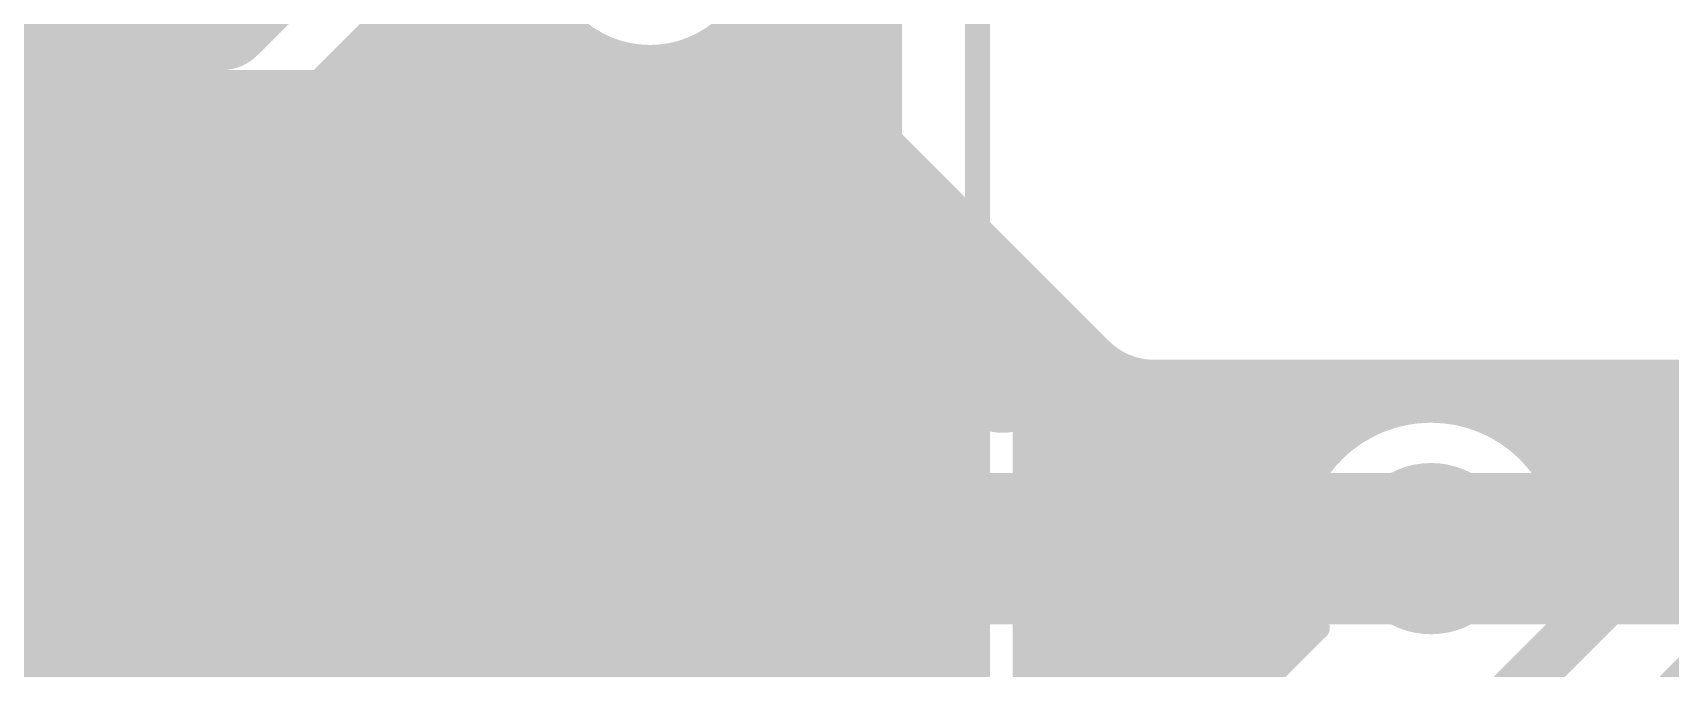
# Model space of a CAD drawing. Header units: millimetres. Extents: x 1.9 to 5.81, y 3 to 5.61.
# Drawn here: x 2.655 to 3.305, y 4.293 to 4.545 of the extents above; entities that cross this region are included whole.
import ezdxf

# ---------------------------------------------------------------- set-up
doc = ezdxf.new("R2010")
doc.units = ezdxf.units.MM
doc.header["$MEASUREMENT"] = 0
for name, color, linetype in [('BottomLayer', 5, 'Continuous'), ('BottomOverlay', 54, 'Continuous'), ('BottomPaste', 16, 'Continuous'), ('BottomSolder', 6, 'Continuous'), ('MultiLayer', 9, 'Continuous'), ('TopLayer', 1, 'Continuous'), ('TopOverlay', 2, 'Continuous'), ('TopSolder', 216, 'Continuous')]:
    doc.layers.add(name, color=color, linetype=linetype)

msp = doc.modelspace()

# ---------------------------------------------------------------- linework, layer by layer
at = {"layer": 'BottomLayer'}
for points, const_width in [([(2.97, 4.44), (2.97, 4.8)], 0.06), ([(2.834, 4.436), (2.834, 4.66)], 0.04), ([(2.82, 4.475), (2.82, 4.605)], 0.01), ([(2.83, 4.475), (2.83, 4.605)], 0.01), ([(2.84, 4.475), (2.84, 4.605)], 0.01), ([(2.85, 4.475), (2.85, 4.605)], 0.01), ([(2.95, 4.475), (2.95, 4.605)], 0.01), ([(2.96, 4.475), (2.96, 4.605)], 0.01), ([(2.97, 4.54), (2.97, 4.605)], 0.01), ([(2.97, 4.54), (2.97, 4.605)], 0.01), ([(2.73, 4.55), (2.767, 4.587)], 0.04), ([(2.81, 4.475), (2.81, 4.57373)], 0.01), ([(2.52, 4.55), (2.73, 4.55)], 0.04), ([(2.86, 4.475), (2.86, 4.55938)], 0.01), ([(2.94, 4.475), (2.94, 4.55938)], 0.01), ([(2.76184, 4.5182), (2.7988, 4.55516)], 0.01), ([(2.8, 4.475), (2.8, 4.55641)], 0.01), ([(2.79, 4.475), (2.79, 4.54636)], 0.01), ([(2.87, 4.475), (2.87, 4.54646)], 0.01), ([(2.93, 4.475), (2.93, 4.54646)], 0.01), ([(2.78364, 4.54), (2.87938, 4.54)], 0.01), ([(2.88, 4.475), (2.88, 4.53969)], 0.01), ([(2.92, 4.475), (2.92, 4.53969)], 0.01), ([(2.92062, 4.54), (2.97, 4.54)], 0.01), ([(2.97, 4.475), (2.97, 4.54)], 0.01), ([(2.78, 4.475), (2.78, 4.53636)], 0.01), ([(2.89, 4.475), (2.89, 4.53613)], 0.01), ([(2.9, 4.475), (2.9, 4.535)], 0.01), ([(2.91, 4.475), (2.91, 4.53613)], 0.01), ([(2.77, 4.475), (2.77, 4.52636)], 0.01), ([(2.77364, 4.53), (2.97172, 4.53)], 0.01), ([(2.76364, 4.52), (2.97764, 4.52)], 0.01), ([(2.76, 4.475), (2.76, 4.51646)], 0.01), ([(2.9788, 4.51877), (3.02257, 4.475)], 0.01), ([(2.98, 4.475), (2.98, 4.51757)], 0.01), ([(2.74, 4.475), (2.74, 4.50613)], 0.01), ([(2.75, 4.475), (2.75, 4.50969)], 0.01), ([(2.75062, 4.51), (2.98757, 4.51)], 0.01), ([(2.99, 4.475), (2.99, 4.50757)], 0.01), ([(2.53364, 4.5), (2.99757, 4.5)], 0.01), ([(2.53864, 4.505), (2.73, 4.505)], 0.01), ([(2.66, 4.475), (2.66, 4.505)], 0.01), ([(2.67, 4.475), (2.67, 4.505)], 0.01), ([(2.68, 4.475), (2.68, 4.505)], 0.01), ([(2.69, 4.475), (2.69, 4.505)], 0.01), ([(2.7, 4.475), (2.7, 4.505)], 0.01), ([(2.71, 4.475), (2.71, 4.505)], 0.01), ([(2.72, 4.475), (2.72, 4.505)], 0.01), ([(2.73, 4.475), (2.73, 4.505)], 0.01), ([(2.62, 4.47), (3.05, 4.04)], 0.06), ([(3, 4.475), (3, 4.49757)], 0.01), ([(2.52364, 4.49), (3.00757, 4.49)], 0.01), ([(3.01, 4.475), (3.01, 4.48757)], 0.01), ([(2.51583, 4.48), (3.01757, 4.48)], 0.01), ([(3.28, 4.34), (3.395, 4.455)], 0.06), ([(2.619, 4.475), (3.02257, 4.475)], 0.01), ([(2.61, 4.04), (3.01611, 4.44611)], 0.06), ([(3.049, 4.44857), (3.07877, 4.4188)], 0.01), ([(3.049, 4.045), (3.049, 4.44857)], 0.01), ([(3.05, 3.881), (3.05, 4.44757)], 0.01), ([(3.049, 4.44), (3.05757, 4.44)], 0.01), ([(3.06, 3.881), (3.06, 4.43757)], 0.01), ([(3.049, 4.43), (3.06757, 4.43)], 0.01), ([(3.07, 3.881), (3.07, 4.42757)], 0.01), ([(3.049, 4.42), (3.07757, 4.42)], 0.01), ([(3.08, 3.881), (3.08, 4.41764)], 0.01), ([(3.049, 4.41), (3.1, 4.41)], 0.01), ([(3.09, 3.881), (3.09, 4.41172)], 0.01), ([(3.1, 4.41), (3.27222, 4.41)], 0.01), ([(3.1, 4.41), (3.27222, 4.41)], 0.01), ([(3.1, 3.881), (3.1, 4.41)], 0.01), ([(3.11, 4.02062), (3.11, 4.41)], 0.01), ([(3.12, 4.25781), (3.12, 4.41)], 0.01), ([(3.13, 4.27384), (3.13, 4.41)], 0.01), ([(3.14, 4.28384), (3.14, 4.41)], 0.01), ([(3.15, 4.29384), (3.15, 4.41)], 0.01), ([(3.16, 4.36291), (3.16, 4.41)], 0.01), ([(3.17, 4.37775), (3.17, 4.41)], 0.01), ([(3.18, 4.3861), (3.18, 4.41)], 0.01), ([(3.19, 4.39123), (3.19, 4.41)], 0.01), ([(3.2, 4.39408), (3.2, 4.41)], 0.01), ([(3.21, 4.395), (3.21, 4.41)], 0.01), ([(3.22, 4.395), (3.22, 4.41)], 0.01), ([(3.23, 4.395), (3.23, 4.41)], 0.01), ([(3.24, 4.395), (3.24, 4.41)], 0.01), ([(3.25, 4.395), (3.25, 4.41)], 0.01), ([(3.25722, 4.395), (3.27222, 4.41)], 0.01), ([(3.26, 4.39778), (3.26, 4.41)], 0.01), ([(3.305, 4.285), (3.425, 4.405)], 0.012), ([(3.049, 4.4), (3.26222, 4.4)], 0.01), ([(3.049, 4.39), (3.18709, 4.39)], 0.01), ([(3.21, 4.395), (3.25722, 4.395)], 0.01), ([(3.049, 4.38), (3.17225, 4.38)], 0.01), ([(3.049, 4.37), (3.1639, 4.37)], 0.01), ([(3.21, 4.34), (3.28, 4.34)], 0.06), ([(3.049, 4.36), (3.15877, 4.36)], 0.01), ([(3.049, 4.35), (3.15592, 4.35)], 0.01), ([(3.049, 4.34), (3.155, 4.34)], 0.01), ([(3, 4.32), (3.08, 4.32)], 0.02), ([(3.049, 4.33), (3.15592, 4.33)], 0.01), ([(3.049, 4.32), (3.15877, 4.32)], 0.01), ([(3.16, 4.30384), (3.16, 4.31709)], 0.01), ([(3.049, 4.31), (3.1639, 4.31)], 0.01), ([(3.1281, 4.27194), (3.16306, 4.3069)], 0.01), ([(3.049, 4.3), (3.15616, 4.3)], 0.01), ([(3.049, 4.29), (3.14616, 4.29)], 0.01)]:
    msp.add_lwpolyline(points, dxfattribs=dict(at, const_width=const_width))
at = {"layer": 'BottomLayer', "const_width": 0.01}
for points in [[(2.945, 4.58, -1), (2.855, 4.58)], [(2.945, 4.58, -1), (2.855, 4.58)], [(2.97879, 4.51879, -0.198912), (2.97, 4.54)], [(2.9788, 4.51877, -0.19906), (2.97, 4.54)], [(2.76184, 4.5182, -0.19906), (2.73, 4.505)], [(2.76182, 4.51818, -0.198912), (2.73, 4.505)], [(3.1, 4.41, -0.19906), (3.07877, 4.4188)], [(3.1, 4.41, -0.198912), (3.07879, 4.41879)], [(3.16486, 4.30857, -0.605926), (3.21, 4.395)], [(3.16486, 4.30857, -0.605926), (3.21, 4.395)]]:
    msp.add_lwpolyline(points, format="xyb", dxfattribs=at)
at = {"layer": 'BottomLayer'}
for points, const_width in [([(2.72, 4.55, 1), (2.74, 4.55, 1)], 0.02), ([(2.72, 4.55, 1), (2.74, 4.55, 1)], 0.02), ([(2.7875, 4.54636, 1), (2.7925, 4.54636, 1)], 0.005), ([(2.8675, 4.54646, 1), (2.8725, 4.54646, 1)], 0.005), ([(2.9275, 4.54646, 1), (2.9325, 4.54646, 1)], 0.005), ([(2.78114, 4.54, 1), (2.78614, 4.54, 1)], 0.005), ([(2.87688, 4.54, 1), (2.88188, 4.54, 1)], 0.005), ([(2.8775, 4.53969, 1), (2.8825, 4.53969, 1)], 0.005), ([(2.9175, 4.53969, 1), (2.9225, 4.53969, 1)], 0.005), ([(2.91812, 4.54, 1), (2.92312, 4.54, 1)], 0.005), ([(2.9675, 4.54, 1), (2.9725, 4.54, 1)], 0.005), ([(2.9675, 4.54, 1), (2.9725, 4.54, 1)], 0.005), ([(2.9675, 4.54, 1), (2.9725, 4.54, 1)], 0.005), ([(2.9675, 4.54, 1), (2.9725, 4.54, 1)], 0.005), ([(2.9675, 4.54, 1), (2.9725, 4.54, 1)], 0.005), ([(2.9675, 4.54, 1), (2.9725, 4.54, 1)], 0.005), ([(2.7775, 4.53636, 1), (2.7825, 4.53636, 1)], 0.005), ([(2.8875, 4.53613, 1), (2.8925, 4.53613, 1)], 0.005), ([(2.8975, 4.535, 1), (2.9025, 4.535, 1)], 0.005), ([(2.9075, 4.53613, 1), (2.9125, 4.53613, 1)], 0.005), ([(2.7675, 4.52636, 1), (2.7725, 4.52636, 1)], 0.005), ([(2.77114, 4.53, 1), (2.77614, 4.53, 1)], 0.005), ([(2.96922, 4.53, 1), (2.97422, 4.53, 1)], 0.005), ([(2.76114, 4.52, 1), (2.76614, 4.52, 1)], 0.005), ([(2.97514, 4.52, 1), (2.98014, 4.52, 1)], 0.005), ([(2.7575, 4.51646, 1), (2.7625, 4.51646, 1)], 0.005), ([(2.75932, 4.51818, 1), (2.76432, 4.51818, 1)], 0.005), ([(2.75934, 4.5182, 1), (2.76434, 4.5182, 1)], 0.005), ([(2.75934, 4.5182, 1), (2.76434, 4.5182, 1)], 0.005), ([(2.97629, 4.51879, 1), (2.98129, 4.51879, 1)], 0.005), ([(2.9763, 4.51877, 1), (2.9813, 4.51877, 1)], 0.005), ([(2.9763, 4.51877, 1), (2.9813, 4.51877, 1)], 0.005), ([(2.9775, 4.51757, 1), (2.9825, 4.51757, 1)], 0.005), ([(2.7375, 4.50613, 1), (2.7425, 4.50613, 1)], 0.005), ([(2.7475, 4.50969, 1), (2.7525, 4.50969, 1)], 0.005), ([(2.74812, 4.51, 1), (2.75312, 4.51, 1)], 0.005), ([(2.98507, 4.51, 1), (2.99007, 4.51, 1)], 0.005), ([(2.9875, 4.50757, 1), (2.9925, 4.50757, 1)], 0.005), ([(2.6575, 4.505, 1), (2.6625, 4.505, 1)], 0.005), ([(2.6675, 4.505, 1), (2.6725, 4.505, 1)], 0.005), ([(2.6775, 4.505, 1), (2.6825, 4.505, 1)], 0.005), ([(2.6875, 4.505, 1), (2.6925, 4.505, 1)], 0.005), ([(2.6975, 4.505, 1), (2.7025, 4.505, 1)], 0.005), ([(2.7075, 4.505, 1), (2.7125, 4.505, 1)], 0.005), ([(2.7175, 4.505, 1), (2.7225, 4.505, 1)], 0.005), ([(2.7275, 4.505, 1), (2.7325, 4.505, 1)], 0.005), ([(2.7275, 4.505, 1), (2.7325, 4.505, 1)], 0.005), ([(2.7275, 4.505, 1), (2.7325, 4.505, 1)], 0.005), ([(2.7275, 4.505, 1), (2.7325, 4.505, 1)], 0.005), ([(2.99507, 4.5, 1), (3.00007, 4.5, 1)], 0.005), ([(2.9975, 4.49757, 1), (3.0025, 4.49757, 1)], 0.005), ([(3.00507, 4.49, 1), (3.01007, 4.49, 1)], 0.005), ([(3.0075, 4.48757, 1), (3.0125, 4.48757, 1)], 0.005), ([(3.01507, 4.48, 1), (3.02007, 4.48, 1)], 0.005), ([(2.6575, 4.475, 1), (2.6625, 4.475, 1)], 0.005), ([(2.6675, 4.475, 1), (2.6725, 4.475, 1)], 0.005), ([(2.6775, 4.475, 1), (2.6825, 4.475, 1)], 0.005), ([(2.6875, 4.475, 1), (2.6925, 4.475, 1)], 0.005), ([(2.6975, 4.475, 1), (2.7025, 4.475, 1)], 0.005), ([(2.7075, 4.475, 1), (2.7125, 4.475, 1)], 0.005), ([(2.7175, 4.475, 1), (2.7225, 4.475, 1)], 0.005), ([(2.7275, 4.475, 1), (2.7325, 4.475, 1)], 0.005), ([(2.7375, 4.475, 1), (2.7425, 4.475, 1)], 0.005), ([(2.7475, 4.475, 1), (2.7525, 4.475, 1)], 0.005), ([(2.7575, 4.475, 1), (2.7625, 4.475, 1)], 0.005), ([(2.7675, 4.475, 1), (2.7725, 4.475, 1)], 0.005), ([(2.7775, 4.475, 1), (2.7825, 4.475, 1)], 0.005), ([(2.7875, 4.475, 1), (2.7925, 4.475, 1)], 0.005), ([(2.7975, 4.475, 1), (2.8025, 4.475, 1)], 0.005), ([(2.8075, 4.475, 1), (2.8125, 4.475, 1)], 0.005), ([(2.8175, 4.475, 1), (2.8225, 4.475, 1)], 0.005), ([(2.8275, 4.475, 1), (2.8325, 4.475, 1)], 0.005), ([(2.8375, 4.475, 1), (2.8425, 4.475, 1)], 0.005), ([(2.8475, 4.475, 1), (2.8525, 4.475, 1)], 0.005), ([(2.8575, 4.475, 1), (2.8625, 4.475, 1)], 0.005), ([(2.8675, 4.475, 1), (2.8725, 4.475, 1)], 0.005), ([(2.8775, 4.475, 1), (2.8825, 4.475, 1)], 0.005), ([(2.8875, 4.475, 1), (2.8925, 4.475, 1)], 0.005), ([(2.8975, 4.475, 1), (2.9025, 4.475, 1)], 0.005), ([(2.9075, 4.475, 1), (2.9125, 4.475, 1)], 0.005), ([(2.9175, 4.475, 1), (2.9225, 4.475, 1)], 0.005), ([(2.9275, 4.475, 1), (2.9325, 4.475, 1)], 0.005), ([(2.9375, 4.475, 1), (2.9425, 4.475, 1)], 0.005), ([(2.9475, 4.475, 1), (2.9525, 4.475, 1)], 0.005), ([(2.9575, 4.475, 1), (2.9625, 4.475, 1)], 0.005), ([(2.9675, 4.475, 1), (2.9725, 4.475, 1)], 0.005), ([(2.9775, 4.475, 1), (2.9825, 4.475, 1)], 0.005), ([(2.9875, 4.475, 1), (2.9925, 4.475, 1)], 0.005), ([(2.9975, 4.475, 1), (3.0025, 4.475, 1)], 0.005), ([(3.0075, 4.475, 1), (3.0125, 4.475, 1)], 0.005), ([(3.02007, 4.475, 1), (3.02507, 4.475, 1)], 0.005), ([(3.02007, 4.475, 1), (3.02507, 4.475, 1)], 0.005), ([(3.00111, 4.44611, 1), (3.03111, 4.44611, 1)], 0.03), ([(2.955, 4.44, 1), (2.985, 4.44, 1)], 0.03), ([(2.824, 4.436, 1), (2.844, 4.436, 1)], 0.02), ([(3.0465, 4.44857, 1), (3.0515, 4.44857, 1)], 0.005), ([(3.0465, 4.44857, 1), (3.0515, 4.44857, 1)], 0.005), ([(3.0475, 4.44757, 1), (3.0525, 4.44757, 1)], 0.005), ([(3.0465, 4.44, 1), (3.0515, 4.44, 1)], 0.005), ([(3.05507, 4.44, 1), (3.06007, 4.44, 1)], 0.005), ([(3.0575, 4.43757, 1), (3.0625, 4.43757, 1)], 0.005), ([(3.0465, 4.43, 1), (3.0515, 4.43, 1)], 0.005), ([(3.06507, 4.43, 1), (3.07007, 4.43, 1)], 0.005), ([(3.03, 4.41, 1), (3.05, 4.41, 1)], 0.02), ([(3.0675, 4.42757, 1), (3.0725, 4.42757, 1)], 0.005), ([(3.0465, 4.42, 1), (3.0515, 4.42, 1)], 0.005), ([(3.07507, 4.42, 1), (3.08007, 4.42, 1)], 0.005), ([(3.07627, 4.4188, 1), (3.08127, 4.4188, 1)], 0.005), ([(3.07627, 4.4188, 1), (3.08127, 4.4188, 1)], 0.005), ([(3.07629, 4.41879, 1), (3.08129, 4.41879, 1)], 0.005), ([(3.0775, 4.41764, 1), (3.0825, 4.41764, 1)], 0.005), ([(3.0465, 4.41, 1), (3.0515, 4.41, 1)], 0.005), ([(3.0875, 4.41172, 1), (3.0925, 4.41172, 1)], 0.005), ([(3.0975, 4.41, 1), (3.1025, 4.41, 1)], 0.005), ([(3.0975, 4.41, 1), (3.1025, 4.41, 1)], 0.005), ([(3.0975, 4.41, 1), (3.1025, 4.41, 1)], 0.005), ([(3.0975, 4.41, 1), (3.1025, 4.41, 1)], 0.005), ([(3.0975, 4.41, 1), (3.1025, 4.41, 1)], 0.005), ([(3.0975, 4.41, 1), (3.1025, 4.41, 1)], 0.005), ([(3.1075, 4.41, 1), (3.1125, 4.41, 1)], 0.005), ([(3.1175, 4.41, 1), (3.1225, 4.41, 1)], 0.005), ([(3.1275, 4.41, 1), (3.1325, 4.41, 1)], 0.005), ([(3.1375, 4.41, 1), (3.1425, 4.41, 1)], 0.005), ([(3.1475, 4.41, 1), (3.1525, 4.41, 1)], 0.005), ([(3.1575, 4.41, 1), (3.1625, 4.41, 1)], 0.005), ([(3.1675, 4.41, 1), (3.1725, 4.41, 1)], 0.005), ([(3.1775, 4.41, 1), (3.1825, 4.41, 1)], 0.005), ([(3.1875, 4.41, 1), (3.1925, 4.41, 1)], 0.005), ([(3.1975, 4.41, 1), (3.2025, 4.41, 1)], 0.005), ([(3.2075, 4.41, 1), (3.2125, 4.41, 1)], 0.005), ([(3.2175, 4.41, 1), (3.2225, 4.41, 1)], 0.005), ([(3.2275, 4.41, 1), (3.2325, 4.41, 1)], 0.005), ([(3.2375, 4.41, 1), (3.2425, 4.41, 1)], 0.005), ([(3.2475, 4.41, 1), (3.2525, 4.41, 1)], 0.005), ([(3.2575, 4.41, 1), (3.2625, 4.41, 1)], 0.005), ([(3.26972, 4.41, 1), (3.27472, 4.41, 1)], 0.005), ([(3.26972, 4.41, 1), (3.27472, 4.41, 1)], 0.005), ([(3.26972, 4.41, 1), (3.27472, 4.41, 1)], 0.005), ([(3.0465, 4.4, 1), (3.0515, 4.4, 1)], 0.005), ([(3.2575, 4.39778, 1), (3.2625, 4.39778, 1)], 0.005), ([(3.25972, 4.4, 1), (3.26472, 4.4, 1)], 0.005), ([(3.0465, 4.39, 1), (3.0515, 4.39, 1)], 0.005), ([(3.18459, 4.39, 1), (3.18959, 4.39, 1)], 0.005), ([(3.1875, 4.39123, 1), (3.1925, 4.39123, 1)], 0.005), ([(3.1975, 4.39408, 1), (3.2025, 4.39408, 1)], 0.005), ([(3.2075, 4.395, 1), (3.2125, 4.395, 1)], 0.005), ([(3.2075, 4.395, 1), (3.2125, 4.395, 1)], 0.005), ([(3.2075, 4.395, 1), (3.2125, 4.395, 1)], 0.005), ([(3.2075, 4.395, 1), (3.2125, 4.395, 1)], 0.005), ([(3.2175, 4.395, 1), (3.2225, 4.395, 1)], 0.005), ([(3.2275, 4.395, 1), (3.2325, 4.395, 1)], 0.005), ([(3.2375, 4.395, 1), (3.2425, 4.395, 1)], 0.005), ([(3.2475, 4.395, 1), (3.2525, 4.395, 1)], 0.005), ([(3.25472, 4.395, 1), (3.25972, 4.395, 1)], 0.005), ([(3.25472, 4.395, 1), (3.25972, 4.395, 1)], 0.005), ([(3.1775, 4.3861, 1), (3.1825, 4.3861, 1)], 0.005), ([(3.0465, 4.38, 1), (3.0515, 4.38, 1)], 0.005), ([(3.1675, 4.37775, 1), (3.1725, 4.37775, 1)], 0.005), ([(3.16975, 4.38, 1), (3.17475, 4.38, 1)], 0.005), ([(3.0465, 4.37, 1), (3.0515, 4.37, 1)], 0.005), ([(3.1614, 4.37, 1), (3.1664, 4.37, 1)], 0.005), ([(3.195, 4.34, 1), (3.225, 4.34, 1)], 0.03), ([(3.195, 4.34, 1), (3.225, 4.34, 1)], 0.03), ([(3.265, 4.34, 1), (3.295, 4.34, 1)], 0.03), ([(3.265, 4.34, 1), (3.295, 4.34, 1)], 0.03), ([(3.0465, 4.36, 1), (3.0515, 4.36, 1)], 0.005), ([(3.15627, 4.36, 1), (3.16127, 4.36, 1)], 0.005), ([(3.1575, 4.36291, 1), (3.1625, 4.36291, 1)], 0.005), ([(3.0465, 4.35, 1), (3.0515, 4.35, 1)], 0.005), ([(3.15342, 4.35, 1), (3.15842, 4.35, 1)], 0.005), ([(3.0465, 4.34, 1), (3.0515, 4.34, 1)], 0.005), ([(3.1525, 4.34, 1), (3.1575, 4.34, 1)], 0.005), ([(2.995, 4.32, 1), (3.005, 4.32, 1)], 0.01), ([(3.0465, 4.33, 1), (3.0515, 4.33, 1)], 0.005), ([(3.075, 4.32, 1), (3.085, 4.32, 1)], 0.01), ([(3.15342, 4.33, 1), (3.15842, 4.33, 1)], 0.005), ([(3.0465, 4.32, 1), (3.0515, 4.32, 1)], 0.005), ([(3.15627, 4.32, 1), (3.16127, 4.32, 1)], 0.005), ([(3.1575, 4.31709, 1), (3.1625, 4.31709, 1)], 0.005), ([(3.0465, 4.31, 1), (3.0515, 4.31, 1)], 0.005), ([(3.16056, 4.3069, 1), (3.16556, 4.3069, 1)], 0.005), ([(3.1614, 4.31, 1), (3.1664, 4.31, 1)], 0.005), ([(3.16236, 4.30857, 1), (3.16736, 4.30857, 1)], 0.005), ([(3.16236, 4.30857, 1), (3.16736, 4.30857, 1)], 0.005), ([(3.0465, 4.3, 1), (3.0515, 4.3, 1)], 0.005), ([(3.15366, 4.3, 1), (3.15866, 4.3, 1)], 0.005), ([(3.1575, 4.30384, 1), (3.1625, 4.30384, 1)], 0.005), ([(3.1475, 4.29384, 1), (3.1525, 4.29384, 1)], 0.005), ([(3.0465, 4.29, 1), (3.0515, 4.29, 1)], 0.005), ([(3.14366, 4.29, 1), (3.14866, 4.29, 1)], 0.005)]:
    msp.add_lwpolyline(points, format="xyb", close=True, dxfattribs=dict(at, const_width=const_width))
msp.add_solid([(2.644, 4.07), (3.024, 4.07), (2.644, 4.45), (3.024, 4.45)], dxfattribs=at)
at = {"layer": 'BottomOverlay', "const_width": 0.01}
msp.add_lwpolyline([(3.03, 4.18), (3.03, 4.66)], dxfattribs=at)
at = {"layer": 'BottomPaste'}
msp.add_solid([(2.644, 4.07), (3.024, 4.07), (2.644, 4.45), (3.024, 4.45)], dxfattribs=at)
msp.add_solid([(2.644, 4.07), (3.024, 4.07), (2.644, 4.45), (3.024, 4.45)], dxfattribs=at)
at = {"layer": 'BottomSolder'}
for points, const_width in [([(3.028, 4.41, 1), (3.052, 4.41, 1)], 0.024), ([(3.028, 4.41, 1), (3.052, 4.41, 1)], 0.024), ([(3.193, 4.34, 1), (3.227, 4.34, 1)], 0.034), ([(3.193, 4.34, 1), (3.227, 4.34, 1)], 0.034)]:
    msp.add_lwpolyline(points, format="xyb", close=True, dxfattribs=dict(at, const_width=const_width))
msp.add_solid([(2.64, 4.066), (3.028, 4.066), (2.64, 4.454), (3.028, 4.454)], dxfattribs=at)
msp.add_solid([(2.64, 4.066), (3.028, 4.066), (2.64, 4.454), (3.028, 4.454)], dxfattribs=at)
at = {"layer": 'MultiLayer'}
for points, const_width in [([(3.03, 4.41, 1), (3.05, 4.41, 1)], 0.02), ([(3.195, 4.34, 1), (3.225, 4.34, 1)], 0.03)]:
    msp.add_lwpolyline(points, format="xyb", close=True, dxfattribs=dict(at, const_width=const_width))
at = {"layer": 'TopLayer'}
for points, const_width in [([(2.95, 4.395), (2.95, 4.72757)], 0.01), ([(2.96, 4.395), (2.96, 4.71757)], 0.01), ([(2.97, 4.54), (2.97, 4.70757)], 0.01), ([(2.97, 4.54), (2.97, 4.70757)], 0.01), ([(2.94, 4.395), (2.94, 4.55938)], 0.01), ([(2.92184, 4.5382), (2.9318, 4.54816)], 0.01), ([(2.93, 4.395), (2.93, 4.54636)], 0.01), ([(2.92364, 4.54), (2.97, 4.54)], 0.01), ([(2.97, 4.395), (2.97, 4.54)], 0.01), ([(2.92, 4.395), (2.92, 4.53646)], 0.01), ([(2.9, 4.395), (2.9, 4.52613)], 0.01), ([(2.91, 4.395), (2.91, 4.52969)], 0.01), ([(2.91062, 4.53), (2.97172, 4.53)], 0.01), ([(2.5133, 4.525), (2.89, 4.525)], 0.01), ([(2.51583, 4.52), (2.97764, 4.52)], 0.01), ([(2.66, 4.395), (2.66, 4.525)], 0.01), ([(2.67, 4.395), (2.67, 4.525)], 0.01), ([(2.68, 4.395), (2.68, 4.525)], 0.01), ([(2.69, 4.395), (2.69, 4.525)], 0.01), ([(2.7, 4.395), (2.7, 4.525)], 0.01), ([(2.71, 4.395), (2.71, 4.525)], 0.01), ([(2.72, 4.395), (2.72, 4.525)], 0.01), ([(2.73, 4.395), (2.73, 4.525)], 0.01), ([(2.74, 4.395), (2.74, 4.525)], 0.01), ([(2.75, 4.395), (2.75, 4.525)], 0.01), ([(2.76, 4.395), (2.76, 4.525)], 0.01), ([(2.77, 4.395), (2.77, 4.525)], 0.01), ([(2.78, 4.395), (2.78, 4.525)], 0.01), ([(2.79, 4.395), (2.79, 4.525)], 0.01), ([(2.8, 4.395), (2.8, 4.525)], 0.01), ([(2.81, 4.395), (2.81, 4.525)], 0.01), ([(2.82, 4.395), (2.82, 4.525)], 0.01), ([(2.83, 4.395), (2.83, 4.525)], 0.01), ([(2.84, 4.395), (2.84, 4.525)], 0.01), ([(2.85, 4.395), (2.85, 4.525)], 0.01), ([(2.86, 4.395), (2.86, 4.525)], 0.01), ([(2.87, 4.395), (2.87, 4.525)], 0.01), ([(2.88, 4.395), (2.88, 4.525)], 0.01), ([(2.89, 4.395), (2.89, 4.525)], 0.01), ([(2.9788, 4.51877), (3.07877, 4.4188)], 0.01), ([(2.98, 4.395), (2.98, 4.51757)], 0.01), ([(2.51899, 4.51), (2.98757, 4.51)], 0.01), ([(2.99, 4.395), (2.99, 4.50757)], 0.01), ([(2.52, 4.5), (2.99757, 4.5)], 0.01), ([(3, 4.395), (3, 4.49757)], 0.01), ([(2.51899, 4.49), (3.00757, 4.49)], 0.01), ([(3.01, 4.395), (3.01, 4.48757)], 0.01), ([(2.51583, 4.48), (3.01757, 4.48)], 0.01), ([(3.02, 4.395), (3.02, 4.47757)], 0.01), ([(2.51, 4.47), (3.02757, 4.47)], 0.01), ([(3.03, 4.395), (3.03, 4.46757)], 0.01), ([(2.5, 4.46), (3.03757, 4.46)], 0.01), ([(3.04, 4.395), (3.04, 4.45757)], 0.01), ([(2.47, 4.45), (3.04757, 4.45)], 0.01), ([(3.05, 4.395), (3.05, 4.44757)], 0.01), ([(2.395, 4.44), (3.05757, 4.44)], 0.01), ([(3.06, 4.395), (3.06, 4.43757)], 0.01), ([(2.395, 4.43), (3.06757, 4.43)], 0.01), ([(3.07, 4.395), (3.07, 4.42757)], 0.01), ([(2.395, 4.42), (3.07757, 4.42)], 0.01), ([(3.08, 4.395), (3.08, 4.41764)], 0.01), ([(2.395, 4.41), (3.1, 4.41)], 0.01), ([(3.09, 4.395), (3.09, 4.41172)], 0.01), ([(3.1, 4.41), (3.755, 4.41)], 0.01), ([(3.1, 4.41), (3.755, 4.41)], 0.01), ([(3.1, 4.395), (3.1, 4.41)], 0.01), ([(3.11, 4.395), (3.11, 4.41)], 0.01), ([(3.12, 4.395), (3.12, 4.41)], 0.01), ([(3.13, 4.395), (3.13, 4.41)], 0.01), ([(3.14, 4.395), (3.14, 4.41)], 0.01), ([(3.15, 4.395), (3.15, 4.41)], 0.01), ([(3.16, 4.395), (3.16, 4.41)], 0.01), ([(3.17, 4.395), (3.17, 4.41)], 0.01), ([(3.18, 4.395), (3.18, 4.41)], 0.01), ([(3.19, 4.395), (3.19, 4.41)], 0.01), ([(3.2, 4.395), (3.2, 4.41)], 0.01), ([(3.21, 4.395), (3.21, 4.41)], 0.01), ([(3.22, 4.39408), (3.22, 4.41)], 0.01), ([(3.23, 4.39123), (3.23, 4.41)], 0.01), ([(3.24, 4.3861), (3.24, 4.41)], 0.01), ([(3.25, 4.37775), (3.25, 4.41)], 0.01), ([(3.26, 4.36291), (3.26, 4.41)], 0.01), ([(3.27, 4.35354), (3.27, 4.41)], 0.01), ([(3.28, 4.355), (3.28, 4.41)], 0.01), ([(3.29, 4.355), (3.29, 4.41)], 0.01), ([(3.3, 4.355), (3.3, 4.41)], 0.01), ([(2.395, 4.4), (3.425, 4.4)], 0.01), ([(2.395, 4.395), (3.21, 4.395)], 0.01), ([(3.23291, 4.39), (3.425, 4.39)], 0.01), ([(3.24775, 4.38), (3.425, 4.38)], 0.01), ([(3.2561, 4.37), (3.425, 4.37)], 0.01), ([(2.275, 4.34), (3.21, 4.34)], 0.06), ([(3.26123, 4.36), (3.335, 4.36)], 0.01), ([(3.28, 4.355), (3.335, 4.355)], 0.01), ([(3.235, 4.275), (3.28, 4.32)], 0.02), ([(3.28, 4.32), (3.385, 4.32)], 0.02)]:
    msp.add_lwpolyline(points, dxfattribs=dict(at, const_width=const_width))
at = {"layer": 'TopLayer', "const_width": 0.01}
for points in [[(2.945, 4.58, -0.19906), (2.9318, 4.54816)], [(2.945, 4.58, -0.198912), (2.93182, 4.54818)], [(2.9788, 4.51877, -0.19906), (2.97, 4.54)], [(2.97879, 4.51879, -0.198912), (2.97, 4.54)], [(2.92184, 4.5382, -0.19906), (2.89, 4.525)], [(2.92182, 4.53818, -0.198912), (2.89, 4.525)], [(3.1, 4.41, -0.19906), (3.07877, 4.4188)], [(3.1, 4.41, -0.198912), (3.07879, 4.41879)], [(3.21, 4.395, -0.356057), (3.26388, 4.35106)], [(3.21, 4.395, -0.356057), (3.26388, 4.35106)], [(3.26388, 4.35106, -0.12027), (3.28, 4.355)], [(3.26388, 4.35106, -0.12027), (3.28, 4.355)]]:
    msp.add_lwpolyline(points, format="xyb", dxfattribs=at)
at = {"layer": 'TopLayer'}
for points, const_width in [([(2.9275, 4.54636, 1), (2.9325, 4.54636, 1)], 0.005), ([(2.9293, 4.54816, 1), (2.9343, 4.54816, 1)], 0.005), ([(2.9293, 4.54816, 1), (2.9343, 4.54816, 1)], 0.005), ([(2.92932, 4.54818, 1), (2.93432, 4.54818, 1)], 0.005), ([(2.92114, 4.54, 1), (2.92614, 4.54, 1)], 0.005), ([(2.9675, 4.54, 1), (2.9725, 4.54, 1)], 0.005), ([(2.9675, 4.54, 1), (2.9725, 4.54, 1)], 0.005), ([(2.9675, 4.54, 1), (2.9725, 4.54, 1)], 0.005), ([(2.9675, 4.54, 1), (2.9725, 4.54, 1)], 0.005), ([(2.9675, 4.54, 1), (2.9725, 4.54, 1)], 0.005), ([(2.9675, 4.54, 1), (2.9725, 4.54, 1)], 0.005), ([(2.9175, 4.53646, 1), (2.9225, 4.53646, 1)], 0.005), ([(2.91932, 4.53818, 1), (2.92432, 4.53818, 1)], 0.005), ([(2.91934, 4.5382, 1), (2.92434, 4.5382, 1)], 0.005), ([(2.91934, 4.5382, 1), (2.92434, 4.5382, 1)], 0.005), ([(2.8975, 4.52613, 1), (2.9025, 4.52613, 1)], 0.005), ([(2.9075, 4.52969, 1), (2.9125, 4.52969, 1)], 0.005), ([(2.90812, 4.53, 1), (2.91312, 4.53, 1)], 0.005), ([(2.96922, 4.53, 1), (2.97422, 4.53, 1)], 0.005), ([(2.6575, 4.525, 1), (2.6625, 4.525, 1)], 0.005), ([(2.6675, 4.525, 1), (2.6725, 4.525, 1)], 0.005), ([(2.6775, 4.525, 1), (2.6825, 4.525, 1)], 0.005), ([(2.6875, 4.525, 1), (2.6925, 4.525, 1)], 0.005), ([(2.6975, 4.525, 1), (2.7025, 4.525, 1)], 0.005), ([(2.7075, 4.525, 1), (2.7125, 4.525, 1)], 0.005), ([(2.7175, 4.525, 1), (2.7225, 4.525, 1)], 0.005), ([(2.7275, 4.525, 1), (2.7325, 4.525, 1)], 0.005), ([(2.7375, 4.525, 1), (2.7425, 4.525, 1)], 0.005), ([(2.7475, 4.525, 1), (2.7525, 4.525, 1)], 0.005), ([(2.7575, 4.525, 1), (2.7625, 4.525, 1)], 0.005), ([(2.7675, 4.525, 1), (2.7725, 4.525, 1)], 0.005), ([(2.7775, 4.525, 1), (2.7825, 4.525, 1)], 0.005), ([(2.7875, 4.525, 1), (2.7925, 4.525, 1)], 0.005), ([(2.7975, 4.525, 1), (2.8025, 4.525, 1)], 0.005), ([(2.8075, 4.525, 1), (2.8125, 4.525, 1)], 0.005), ([(2.8175, 4.525, 1), (2.8225, 4.525, 1)], 0.005), ([(2.8275, 4.525, 1), (2.8325, 4.525, 1)], 0.005), ([(2.8375, 4.525, 1), (2.8425, 4.525, 1)], 0.005), ([(2.8475, 4.525, 1), (2.8525, 4.525, 1)], 0.005), ([(2.8575, 4.525, 1), (2.8625, 4.525, 1)], 0.005), ([(2.8675, 4.525, 1), (2.8725, 4.525, 1)], 0.005), ([(2.8775, 4.525, 1), (2.8825, 4.525, 1)], 0.005), ([(2.8875, 4.525, 1), (2.8925, 4.525, 1)], 0.005), ([(2.8875, 4.525, 1), (2.8925, 4.525, 1)], 0.005), ([(2.8875, 4.525, 1), (2.8925, 4.525, 1)], 0.005), ([(2.8875, 4.525, 1), (2.8925, 4.525, 1)], 0.005), ([(2.97514, 4.52, 1), (2.98014, 4.52, 1)], 0.005), ([(2.97629, 4.51879, 1), (2.98129, 4.51879, 1)], 0.005), ([(2.9763, 4.51877, 1), (2.9813, 4.51877, 1)], 0.005), ([(2.9763, 4.51877, 1), (2.9813, 4.51877, 1)], 0.005), ([(2.9775, 4.51757, 1), (2.9825, 4.51757, 1)], 0.005), ([(2.98507, 4.51, 1), (2.99007, 4.51, 1)], 0.005), ([(2.9875, 4.50757, 1), (2.9925, 4.50757, 1)], 0.005), ([(2.99507, 4.5, 1), (3.00007, 4.5, 1)], 0.005), ([(2.9975, 4.49757, 1), (3.0025, 4.49757, 1)], 0.005), ([(3.00507, 4.49, 1), (3.01007, 4.49, 1)], 0.005), ([(3.0075, 4.48757, 1), (3.0125, 4.48757, 1)], 0.005), ([(3.01507, 4.48, 1), (3.02007, 4.48, 1)], 0.005), ([(3.0175, 4.47757, 1), (3.0225, 4.47757, 1)], 0.005), ([(3.02507, 4.47, 1), (3.03007, 4.47, 1)], 0.005), ([(3.0275, 4.46757, 1), (3.0325, 4.46757, 1)], 0.005), ([(3.03507, 4.46, 1), (3.04007, 4.46, 1)], 0.005), ([(3.0375, 4.45757, 1), (3.0425, 4.45757, 1)], 0.005), ([(3.04507, 4.45, 1), (3.05007, 4.45, 1)], 0.005), ([(3.0475, 4.44757, 1), (3.0525, 4.44757, 1)], 0.005), ([(3.05507, 4.44, 1), (3.06007, 4.44, 1)], 0.005), ([(3.0575, 4.43757, 1), (3.0625, 4.43757, 1)], 0.005), ([(3.06507, 4.43, 1), (3.07007, 4.43, 1)], 0.005), ([(3.03, 4.41, 1), (3.05, 4.41, 1)], 0.02), ([(3.0675, 4.42757, 1), (3.0725, 4.42757, 1)], 0.005), ([(3.07507, 4.42, 1), (3.08007, 4.42, 1)], 0.005), ([(3.07627, 4.4188, 1), (3.08127, 4.4188, 1)], 0.005), ([(3.07627, 4.4188, 1), (3.08127, 4.4188, 1)], 0.005), ([(3.07629, 4.41879, 1), (3.08129, 4.41879, 1)], 0.005), ([(3.0775, 4.41764, 1), (3.0825, 4.41764, 1)], 0.005), ([(3.0875, 4.41172, 1), (3.0925, 4.41172, 1)], 0.005), ([(3.0975, 4.41, 1), (3.1025, 4.41, 1)], 0.005), ([(3.0975, 4.41, 1), (3.1025, 4.41, 1)], 0.005), ([(3.0975, 4.41, 1), (3.1025, 4.41, 1)], 0.005), ([(3.0975, 4.41, 1), (3.1025, 4.41, 1)], 0.005), ([(3.0975, 4.41, 1), (3.1025, 4.41, 1)], 0.005), ([(3.0975, 4.41, 1), (3.1025, 4.41, 1)], 0.005), ([(3.1075, 4.41, 1), (3.1125, 4.41, 1)], 0.005), ([(3.1175, 4.41, 1), (3.1225, 4.41, 1)], 0.005), ([(3.1275, 4.41, 1), (3.1325, 4.41, 1)], 0.005), ([(3.1375, 4.41, 1), (3.1425, 4.41, 1)], 0.005), ([(3.1475, 4.41, 1), (3.1525, 4.41, 1)], 0.005), ([(3.1575, 4.41, 1), (3.1625, 4.41, 1)], 0.005), ([(3.1675, 4.41, 1), (3.1725, 4.41, 1)], 0.005), ([(3.1775, 4.41, 1), (3.1825, 4.41, 1)], 0.005), ([(3.1875, 4.41, 1), (3.1925, 4.41, 1)], 0.005), ([(3.1975, 4.41, 1), (3.2025, 4.41, 1)], 0.005), ([(3.2075, 4.41, 1), (3.2125, 4.41, 1)], 0.005), ([(3.2175, 4.41, 1), (3.2225, 4.41, 1)], 0.005), ([(3.2275, 4.41, 1), (3.2325, 4.41, 1)], 0.005), ([(3.2375, 4.41, 1), (3.2425, 4.41, 1)], 0.005), ([(3.2475, 4.41, 1), (3.2525, 4.41, 1)], 0.005), ([(3.2575, 4.41, 1), (3.2625, 4.41, 1)], 0.005), ([(3.2675, 4.41, 1), (3.2725, 4.41, 1)], 0.005), ([(3.2775, 4.41, 1), (3.2825, 4.41, 1)], 0.005), ([(3.2875, 4.41, 1), (3.2925, 4.41, 1)], 0.005), ([(3.2975, 4.41, 1), (3.3025, 4.41, 1)], 0.005), ([(2.6575, 4.395, 1), (2.6625, 4.395, 1)], 0.005), ([(2.6675, 4.395, 1), (2.6725, 4.395, 1)], 0.005), ([(2.6775, 4.395, 1), (2.6825, 4.395, 1)], 0.005), ([(2.6875, 4.395, 1), (2.6925, 4.395, 1)], 0.005), ([(2.6975, 4.395, 1), (2.7025, 4.395, 1)], 0.005), ([(2.7075, 4.395, 1), (2.7125, 4.395, 1)], 0.005), ([(2.7175, 4.395, 1), (2.7225, 4.395, 1)], 0.005), ([(2.7275, 4.395, 1), (2.7325, 4.395, 1)], 0.005), ([(2.7375, 4.395, 1), (2.7425, 4.395, 1)], 0.005), ([(2.7475, 4.395, 1), (2.7525, 4.395, 1)], 0.005), ([(2.7575, 4.395, 1), (2.7625, 4.395, 1)], 0.005), ([(2.7675, 4.395, 1), (2.7725, 4.395, 1)], 0.005), ([(2.7775, 4.395, 1), (2.7825, 4.395, 1)], 0.005), ([(2.7875, 4.395, 1), (2.7925, 4.395, 1)], 0.005), ([(2.7975, 4.395, 1), (2.8025, 4.395, 1)], 0.005), ([(2.8075, 4.395, 1), (2.8125, 4.395, 1)], 0.005), ([(2.8175, 4.395, 1), (2.8225, 4.395, 1)], 0.005), ([(2.8275, 4.395, 1), (2.8325, 4.395, 1)], 0.005), ([(2.8375, 4.395, 1), (2.8425, 4.395, 1)], 0.005), ([(2.8475, 4.395, 1), (2.8525, 4.395, 1)], 0.005), ([(2.8575, 4.395, 1), (2.8625, 4.395, 1)], 0.005), ([(2.8675, 4.395, 1), (2.8725, 4.395, 1)], 0.005), ([(2.8775, 4.395, 1), (2.8825, 4.395, 1)], 0.005), ([(2.8875, 4.395, 1), (2.8925, 4.395, 1)], 0.005), ([(2.8975, 4.395, 1), (2.9025, 4.395, 1)], 0.005), ([(2.9075, 4.395, 1), (2.9125, 4.395, 1)], 0.005), ([(2.9175, 4.395, 1), (2.9225, 4.395, 1)], 0.005), ([(2.9275, 4.395, 1), (2.9325, 4.395, 1)], 0.005), ([(2.9375, 4.395, 1), (2.9425, 4.395, 1)], 0.005), ([(2.9475, 4.395, 1), (2.9525, 4.395, 1)], 0.005), ([(2.9575, 4.395, 1), (2.9625, 4.395, 1)], 0.005), ([(2.9675, 4.395, 1), (2.9725, 4.395, 1)], 0.005), ([(2.9775, 4.395, 1), (2.9825, 4.395, 1)], 0.005), ([(2.9875, 4.395, 1), (2.9925, 4.395, 1)], 0.005), ([(2.9975, 4.395, 1), (3.0025, 4.395, 1)], 0.005), ([(3.0075, 4.395, 1), (3.0125, 4.395, 1)], 0.005), ([(3.0175, 4.395, 1), (3.0225, 4.395, 1)], 0.005), ([(3.0275, 4.395, 1), (3.0325, 4.395, 1)], 0.005), ([(3.0375, 4.395, 1), (3.0425, 4.395, 1)], 0.005), ([(3.0475, 4.395, 1), (3.0525, 4.395, 1)], 0.005), ([(3.0575, 4.395, 1), (3.0625, 4.395, 1)], 0.005), ([(3.0675, 4.395, 1), (3.0725, 4.395, 1)], 0.005), ([(3.0775, 4.395, 1), (3.0825, 4.395, 1)], 0.005), ([(3.0875, 4.395, 1), (3.0925, 4.395, 1)], 0.005), ([(3.0975, 4.395, 1), (3.1025, 4.395, 1)], 0.005), ([(3.1075, 4.395, 1), (3.1125, 4.395, 1)], 0.005), ([(3.1175, 4.395, 1), (3.1225, 4.395, 1)], 0.005), ([(3.1275, 4.395, 1), (3.1325, 4.395, 1)], 0.005), ([(3.1375, 4.395, 1), (3.1425, 4.395, 1)], 0.005), ([(3.1475, 4.395, 1), (3.1525, 4.395, 1)], 0.005), ([(3.1575, 4.395, 1), (3.1625, 4.395, 1)], 0.005), ([(3.1675, 4.395, 1), (3.1725, 4.395, 1)], 0.005), ([(3.1775, 4.395, 1), (3.1825, 4.395, 1)], 0.005), ([(3.1875, 4.395, 1), (3.1925, 4.395, 1)], 0.005), ([(3.1975, 4.395, 1), (3.2025, 4.395, 1)], 0.005), ([(3.2075, 4.395, 1), (3.2125, 4.395, 1)], 0.005), ([(3.2075, 4.395, 1), (3.2125, 4.395, 1)], 0.005), ([(3.2075, 4.395, 1), (3.2125, 4.395, 1)], 0.005), ([(3.2075, 4.395, 1), (3.2125, 4.395, 1)], 0.005), ([(3.2175, 4.39408, 1), (3.2225, 4.39408, 1)], 0.005), ([(3.2275, 4.39123, 1), (3.2325, 4.39123, 1)], 0.005), ([(3.23041, 4.39, 1), (3.23541, 4.39, 1)], 0.005), ([(3.2375, 4.3861, 1), (3.2425, 4.3861, 1)], 0.005), ([(3.24525, 4.38, 1), (3.25025, 4.38, 1)], 0.005), ([(3.2475, 4.37775, 1), (3.2525, 4.37775, 1)], 0.005), ([(3.2536, 4.37, 1), (3.2586, 4.37, 1)], 0.005), ([(3.195, 4.34, 1), (3.225, 4.34, 1)], 0.03), ([(3.195, 4.34, 1), (3.225, 4.34, 1)], 0.03), ([(3.2575, 4.36291, 1), (3.2625, 4.36291, 1)], 0.005), ([(3.25873, 4.36, 1), (3.26373, 4.36, 1)], 0.005), ([(3.26138, 4.35106, 1), (3.26638, 4.35106, 1)], 0.005), ([(3.26138, 4.35106, 1), (3.26638, 4.35106, 1)], 0.005), ([(3.26138, 4.35106, 1), (3.26638, 4.35106, 1)], 0.005), ([(3.26138, 4.35106, 1), (3.26638, 4.35106, 1)], 0.005), ([(3.2675, 4.35354, 1), (3.2725, 4.35354, 1)], 0.005), ([(3.2775, 4.355, 1), (3.2825, 4.355, 1)], 0.005), ([(3.2775, 4.355, 1), (3.2825, 4.355, 1)], 0.005), ([(3.2775, 4.355, 1), (3.2825, 4.355, 1)], 0.005), ([(3.2775, 4.355, 1), (3.2825, 4.355, 1)], 0.005), ([(3.2875, 4.355, 1), (3.2925, 4.355, 1)], 0.005), ([(3.2975, 4.355, 1), (3.3025, 4.355, 1)], 0.005), ([(3.275, 4.32, 1), (3.285, 4.32, 1)], 0.01), ([(3.275, 4.32, 1), (3.285, 4.32, 1)], 0.01)]:
    msp.add_lwpolyline(points, format="xyb", close=True, dxfattribs=dict(at, const_width=const_width))
at = {"layer": 'TopOverlay', "const_width": 0.012}
for points in [[(2.67, 4.21), (2.67, 4.3)], [(2.67, 4.3), (2.73, 4.3)], [(2.81, 4.3), (2.87, 4.3)], [(2.87, 4.21), (2.87, 4.3)]]:
    msp.add_lwpolyline(points, dxfattribs=at)
at = {"layer": 'TopOverlay', "const_width": 0.006}
for points in [[(2.667, 4.3, 1), (2.673, 4.3, 1)], [(2.667, 4.3, 1), (2.673, 4.3, 1)], [(2.727, 4.3, 1), (2.733, 4.3, 1)], [(2.807, 4.3, 1), (2.813, 4.3, 1)], [(2.867, 4.3, 1), (2.873, 4.3, 1)], [(2.867, 4.3, 1), (2.873, 4.3, 1)]]:
    msp.add_lwpolyline(points, format="xyb", close=True, dxfattribs=at)
at = {"layer": 'TopSolder'}
for points, const_width in [([(3.028, 4.41, 1), (3.052, 4.41, 1)], 0.024), ([(3.028, 4.41, 1), (3.052, 4.41, 1)], 0.024), ([(3.193, 4.34, 1), (3.227, 4.34, 1)], 0.034), ([(3.193, 4.34, 1), (3.227, 4.34, 1)], 0.034)]:
    msp.add_lwpolyline(points, format="xyb", close=True, dxfattribs=dict(at, const_width=const_width))

doc.saveas('drawing.dxf')
